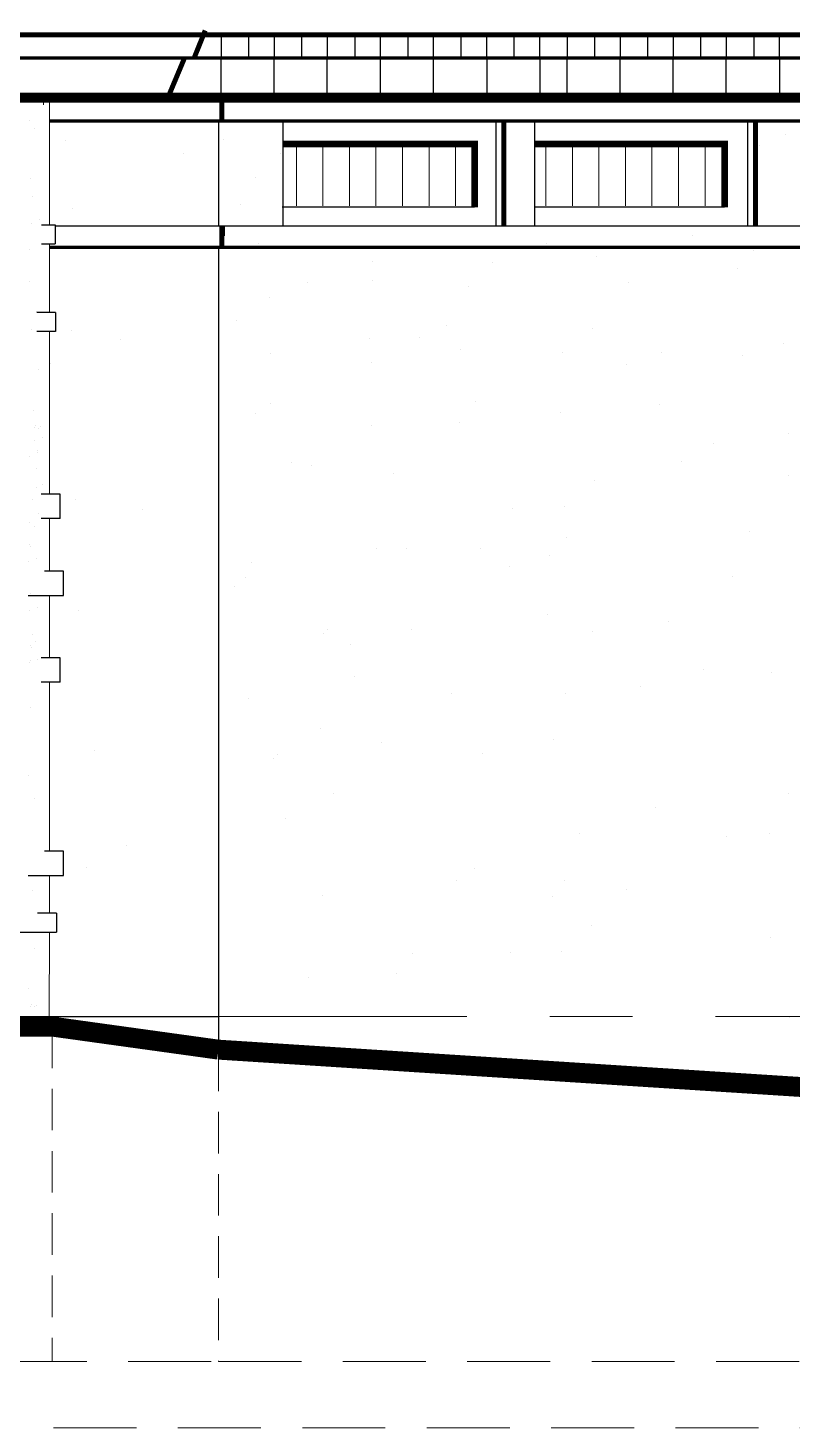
# Model space of a CAD drawing. Header units: inches. Extents: x 279 to 11006, y 233 to 7807.
# Drawn here: x 4076.7 to 4191.9, y 321 to 531.9 of the extents above; entities that cross this region are included whole.
import ezdxf

# ---------------------------------------------------------------- set-up
doc = ezdxf.new("R2010")
doc.units = ezdxf.units.IN
doc.header["$MEASUREMENT"] = 0
doc.linetypes.add('CENTER', pattern=[2, 1.25, -0.25, 0.25, -0.25])
doc.linetypes.add('HIDDEN', pattern=[0.375, 0.25, -0.125])
doc.layers.add('FOUNDATION', color=7, linetype='HIDDEN', lineweight=20)
for name, color, linetype in [('NORTH_ELEVATION', 7, 'Continuous'), ('SOUTH_ELEVATION', 7, 'Continuous'), ('SOUTH_ELEVATION_TEXT', 7, 'Continuous')]:
    doc.layers.add(name, color=color, linetype=linetype)

msp = doc.modelspace()

# ---------------------------------------------------------------- linework, layer by layer
at = {"layer": 'FOUNDATION', "linetype": 'HIDDEN', "ltscale": 25}
for p, q in [((4080.38, 381.43), (4080.38, 330.96)), ((4105.47, 377.96), (4105.47, 330.96))]:
    msp.add_line(p, q, dxfattribs=at)
at = {"layer": 'NORTH_ELEVATION', "color": 93, "linetype": 'Continuous', "lineweight": -3, "ltscale": 0.5}
for p, q in [((4105.84, 530.87), (4105.84, 527.37)), ((4105.84, 530.87), (4105.84, 530.06)), ((4109.99, 530.87), (4109.99, 527.37)), ((4113.84, 530.87), (4113.84, 527.37)), ((4113.84, 530.87), (4113.84, 530.06)), ((4117.99, 530.87), (4117.99, 527.37)), ((4117.99, 530.87), (4117.99, 530.06)), ((4121.84, 530.87), (4121.84, 527.37)), ((4121.84, 530.87), (4121.84, 530.06)), ((4125.99, 530.87), (4125.99, 527.37)), ((4125.99, 530.87), (4125.99, 530.06)), ((4129.84, 530.87), (4129.84, 527.37)), ((4129.84, 530.87), (4129.84, 530.06)), ((4133.99, 530.87), (4133.99, 527.37)), ((4133.99, 530.87), (4133.99, 530.06)), ((4137.84, 530.87), (4137.84, 527.37)), ((4137.84, 530.87), (4137.84, 530.06)), ((4141.99, 530.87), (4141.99, 527.37)), ((4141.99, 530.87), (4141.99, 530.06)), ((4145.84, 530.87), (4145.84, 527.37)), ((4145.84, 530.87), (4145.84, 530.06)), ((4149.99, 530.87), (4149.99, 529.88)), ((4149.99, 530.87), (4149.99, 527.37)), ((4153.84, 530.87), (4153.84, 529.88)), ((4153.84, 530.87), (4153.84, 527.37)), ((4157.99, 530.87), (4157.99, 530.06)), ((4157.99, 530.87), (4157.99, 527.37)), ((4162.13, 530.87), (4162.13, 530.06)), ((4162.13, 530.87), (4162.13, 527.37)), ((4165.99, 530.87), (4165.99, 530.06)), ((4165.99, 530.87), (4165.99, 527.37)), ((4170.13, 530.87), (4170.13, 530.06)), ((4170.13, 530.87), (4170.13, 527.37)), ((4173.99, 530.87), (4173.99, 530.06)), ((4173.99, 530.87), (4173.99, 527.37)), ((4178.13, 530.87), (4178.13, 530.06)), ((4178.13, 530.87), (4178.13, 527.37)), ((4181.99, 530.87), (4181.99, 530.06)), ((4181.99, 530.87), (4181.99, 527.37)), ((4186.13, 530.87), (4186.13, 530.06)), ((4186.13, 530.87), (4186.13, 527.37)), ((4189.99, 530.87), (4189.99, 530.06)), ((4189.99, 530.87), (4189.99, 527.37))]:
    msp.add_line(p, q, dxfattribs=at)
at = {"layer": 'NORTH_ELEVATION', "color": 49, "linetype": 'Continuous', "ltscale": 0.5}
for p, q in [((4105.81, 527.37), (4105.81, 521.37)), ((4113.81, 527.37), (4113.81, 521.37)), ((4121.81, 527.37), (4121.81, 521.37)), ((4129.81, 527.37), (4129.81, 521.37)), ((4137.81, 527.37), (4137.81, 521.37)), ((4145.89, 527.37), (4145.89, 521.37)), ((4153.89, 527.37), (4153.89, 521.37)), ((4157.95, 527.37), (4157.95, 524.06)), ((4157.95, 527.37), (4157.95, 521.37)), ((4165.95, 527.37), (4165.95, 524.06)), ((4165.95, 527.37), (4165.95, 521.37)), ((4173.95, 527.37), (4173.95, 524.06)), ((4173.95, 527.37), (4173.95, 521.37)), ((4181.95, 527.37), (4181.95, 524.06)), ((4181.95, 527.37), (4181.95, 521.37)), ((4190.04, 527.37), (4190.04, 524.06)), ((4190.04, 527.37), (4190.04, 521.37)), ((4247.16, 517.87, 0.33), (4157.94, 517.87, 0.33)), ((4144.06, 504.87), (4115.06, 504.87)), ((4181.74, 504.87), (4153.11, 504.87))]:
    msp.add_line(p, q, dxfattribs=at)
at = {"layer": 'NORTH_ELEVATION', "color": 7, "linetype": 'Continuous', "lineweight": 20, "ltscale": 0.5}
msp.add_line((4079.1, 521.37, 0.29), (4079.09, 520.33, 0.29), dxfattribs=at)
at = {"layer": 'NORTH_ELEVATION', "color": 27, "linetype": 'Continuous', "lineweight": 20, "ltscale": 0.5}
for p, q in [((4076.91, 517.97), (4076.91, 517.97)), ((4077.78, 516.71), (4077.78, 516.71)), ((4077.19, 509.23), (4077.19, 509.23)), ((4077.49, 506.49), (4077.49, 506.49)), ((4078.42, 502.96), (4078.42, 502.96)), ((4076.92, 498.53), (4076.92, 498.53)), ((4076.95, 493.62), (4076.95, 493.62)), ((4078.06, 489.15), (4078.06, 489.15)), ((4077.21, 486.52), (4077.21, 486.52)), ((4078.34, 480.48), (4078.34, 480.48)), ((4077.53, 474.32), (4077.53, 474.32)), ((4077.75, 471.67), (4077.75, 471.67)), ((4078.3, 471.61), (4078.3, 471.61)), ((4078.63, 471.81), (4078.63, 471.81)), ((4078.87, 470.16), (4078.87, 470.16)), ((4077, 467.25), (4077, 467.25)), ((4078.19, 468.17), (4078.19, 468.17)), ((4078.02, 462.73), (4078.02, 462.73)), ((4078.91, 463.14), (4078.91, 463.14)), ((4077.4, 460.82), (4077.4, 460.82)), ((4083.84, 460.81), (4083.84, 460.81)), ((4078.37, 458.7), (4078.37, 458.7)), ((4076.93, 457.44), (4076.93, 457.44)), ((4077.7, 456.71), (4077.7, 456.71)), ((4076.99, 454.05), (4076.99, 454.05)), ((4077.97, 451.93), (4077.97, 451.93)), ((4077.14, 446.7), (4077.14, 446.7)), ((4078.12, 444.58), (4078.12, 444.58)), ((4084.37, 444.19, 0.96), (4084.37, 444.19, 0.96)), ((4077.14, 438.85), (4077.14, 438.85)), ((4077.47, 440.47), (4077.47, 440.47)), ((4077.86, 439.41), (4077.86, 439.41)), ((4078.12, 436.73), (4078.12, 436.73)), ((4077.09, 436.57), (4077.09, 436.57)), ((4077.14, 429.5), (4077.14, 429.5)), ((4076.85, 419.28), (4076.85, 419.28)), ((4077.78, 415.75), (4077.78, 415.75)), ((4077.42, 401.94), (4077.42, 401.94)), ((4077.7, 393.27), (4077.7, 393.27)), ((4076.89, 387.11), (4076.89, 387.11)), ((4077.11, 384.46), (4077.11, 384.46)), ((4077.66, 384.4), (4077.66, 384.4)), ((4077.99, 384.6), (4077.99, 384.6))]:
    msp.add_line(p, q, dxfattribs=at)
at = {"layer": 'NORTH_ELEVATION', "color": 47, "linetype": 'Continuous', "ltscale": 0.5}
for p, q in [((4147.32, 502.09), (4147.32, 517.87)), ((4185.24, 502.09), (4185.24, 517.87)), ((4153.11, 514.39, 42.21), (4181.74, 514.39, 43.09)), ((4153.11, 514.39, -2.86), (4181.66, 514.39, -1.98)), ((4181.74, 504.87), (4181.74, 514.39))]:
    msp.add_line(p, q, dxfattribs=at)
at = {"layer": 'NORTH_ELEVATION', "color": 37, "linetype": 'Continuous', "lineweight": 20, "ltscale": 0.5}
for p, q in [((4100.22, 512.99), (4100.22, 512.99)), ((4114.74, 512.95), (4114.74, 512.95)), ((4108.75, 505.25), (4108.75, 505.25)), ((4176.86, 500.67), (4176.86, 500.67)), ((4146.75, 496.54), (4146.75, 496.54)), ((4183.71, 495.62, 0.96), (4183.71, 495.62, 0.96)), ((4108.13, 487.88), (4108.13, 487.88)), ((4090.75, 484.98), (4090.75, 484.98)), ((4141.95, 483.43), (4141.95, 483.43)), ((4111.08, 473.82), (4111.08, 473.82)), ((4128.59, 472.03), (4128.59, 472.03)), ((4180.05, 469.33), (4180.05, 469.33)), ((4119.52, 465.95), (4119.52, 465.95)), ((4131.83, 464.82), (4131.83, 464.82)), ((4094.07, 459.4), (4094.07, 459.4)), ((4129.28, 453.52), (4129.28, 453.52)), ((4133.73, 453.47), (4133.73, 453.47)), ((4145.02, 453.39), (4145.02, 453.39)), ((4121.88, 441.23), (4121.88, 441.23)), ((4134.54, 441.19), (4134.54, 441.19)), ((4161.87, 440.99), (4161.87, 440.99)), ((4125.36, 439.01), (4125.36, 439.01)), ((4188.86, 434.76), (4188.86, 434.76)), ((4169.03, 432.63), (4169.03, 432.63)), ((4140.62, 431.62), (4140.62, 431.62)), ((4157.82, 431.58), (4157.82, 431.58)), ((4120.91, 426.34), (4120.91, 426.34)), ((4086.84, 422.96), (4086.84, 422.96)), ((4145.29, 422.53), (4145.29, 422.53)), ((4113.72, 421.83), (4113.72, 421.83)), ((4191.45, 416.52), (4191.45, 416.52)), ((4171.36, 414.44), (4171.36, 414.44)), ((4159.84, 410.51), (4159.84, 410.51)), ((4182.03, 410.02), (4182.03, 410.02)), ((4188.57, 410.6), (4188.57, 410.6)), ((4091.56, 408.76), (4091.56, 408.76)), ((4085.54, 405.36, 0.96), (4085.54, 405.36, 0.96)), ((4141.29, 403.51), (4141.29, 403.51)), ((4157.63, 403.37), (4157.63, 403.37)), ((4121.19, 401.18), (4121.19, 401.18)), ((4155.79, 401.09), (4155.79, 401.09)), ((4167, 402.14), (4167, 402.14)), ((4188.72, 394.86), (4188.72, 394.86)), ((4119.07, 388.89), (4119.07, 388.89)), ((4191.51, 382.77), (4191.51, 382.77))]:
    msp.add_line(p, q, dxfattribs=at)
at = {"layer": 'NORTH_ELEVATION', "color": 4, "linetype": 'Continuous', "lineweight": 20, "ltscale": 0.5}
for p, q in [((4117.2, 505.09), (4117.2, 514.6)), ((4121.2, 505.09), (4121.2, 514.6)), ((4125.2, 505.09), (4125.2, 514.6)), ((4129.2, 505.09), (4129.2, 514.6)), ((4133.2, 505.09), (4133.2, 514.6)), ((4137.2, 505.09), (4137.2, 514.6)), ((4141.2, 505.09), (4141.2, 514.6)), ((4154.8, 505.09, 0.02), (4154.8, 514.6, 0.02)), ((4158.8, 505.09, 0.02), (4158.8, 514.6, 0.02)), ((4162.8, 505.09, 0.02), (4162.8, 514.6, 0.02)), ((4166.8, 505.09, 0.02), (4166.8, 514.6, 0.02)), ((4170.8, 505.09, 0.02), (4170.8, 514.6, 0.02)), ((4174.8, 505.09, 0.02), (4174.8, 514.6, 0.02)), ((4178.8, 505.09, 0.02), (4178.8, 514.6, 0.02))]:
    msp.add_line(p, q, dxfattribs=at)
at = {"layer": 'NORTH_ELEVATION', "color": 7, "linetype": 'Continuous', "ltscale": 0.5}
for p, q in [((4080.82, 502.08), (4258.92, 502.08, 0.71)), ((4106.3, 502.09, 1), (4106.3, 500.59, 1))]:
    msp.add_line(p, q, dxfattribs=at)
at = {"layer": 'NORTH_ELEVATION', "color": 27, "linetype": 'Continuous', "ltscale": 0.5}
msp.add_line((4080.18, 481.38), (4080.18, 481.38), dxfattribs=at)
at = {"layer": 'NORTH_ELEVATION', "color": 7, "linetype": 'Continuous', "lineweight": 30, "ltscale": 50}
msp.add_line((3903.26, 382.96, 5.18), (4105.48, 382.96, 2.87), dxfattribs=at)
at = {"layer": 'NORTH_ELEVATION', "linetype": 'HIDDEN', "lineweight": 5, "ltscale": 50}
for p, q in [((4073.12, 330.96), (4105.46, 330.96)), ((4105.46, 330.96), (4196.45, 330.96)), ((4024.35, 320.96), (4261.65, 320.96))]:
    msp.add_line(p, q, dxfattribs=at)
at = {"layer": 'NORTH_ELEVATION', "color": 93, "linetype": 'Continuous', "ltscale": 0.5}
for points, const_width in [([(4323.22, 530.87), (2374, 530.87)], 0.75), ([(4322.15, 527.37), (3324.42, 527.37)], 0.5)]:
    msp.add_lwpolyline(points, dxfattribs=dict(at, const_width=const_width))
at = {"layer": 'NORTH_ELEVATION', "color": 7, "linetype": 'Continuous', "ltscale": 0.5, "const_width": 0.5}
msp.add_lwpolyline([(4080.01, 517.87), (4259.03, 517.87)], dxfattribs=at)
at = {"layer": 'NORTH_ELEVATION', "color": 49, "linetype": 'Continuous', "ltscale": 0.5, "const_width": 1, "elevation": 45}
for points in [[(4115.18, 514.39), (4144.06, 514.39), (4144.06, 504.87)], [(4153.11, 514.39), (4181.74, 514.39), (4181.74, 504.87)]]:
    msp.add_lwpolyline(points, dxfattribs=at)
at = {"layer": 'NORTH_ELEVATION', "color": 49, "linetype": 'Continuous', "ltscale": 0.5, "const_width": 0.5}
msp.add_lwpolyline([(4259.29, 498.84), (4080, 498.84)], dxfattribs=at)
at = {"layer": 'SOUTH_ELEVATION', "color": 27, "linetype": 'Continuous', "lineweight": 20, "ltscale": 50}
for p, q in [((4080.01, 521.37), (4080, 502.21)), ((4080, 499.37), (4080, 489.03)), ((4080, 486.18), (4079.99, 461.66)), ((4079.99, 458), (4079.98, 450.03)), ((4079.98, 446.37), (4079.98, 437.01)), ((4079.98, 433.35), (4079.97, 407.86)), ((4079.97, 404.21), (4079.97, 398.51)), ((4079.97, 395.66), (4079.96, 382.96))]:
    msp.add_line(p, q, dxfattribs=at)
at = {"layer": 'SOUTH_ELEVATION', "color": 37, "linetype": 'Continuous', "lineweight": 20, "ltscale": 0.5}
msp.add_line((4085.05, 517.73, 0.96), (4085.05, 517.73, 0.96), dxfattribs=at)
at = {"layer": 'SOUTH_ELEVATION', "color": 7, "linetype": 'Continuous', "lineweight": 30, "ltscale": 50}
for p, q in [((4105.48, 517.87), (4105.48, 502.09)), ((4115.18, 517.87), (4115.18, 502.09)), ((4153.11, 517.85), (4153.11, 502.07)), ((4105.48, 498.84), (4105.48, 377.46))]:
    msp.add_line(p, q, dxfattribs=at)
at = {"layer": 'SOUTH_ELEVATION', "color": 7, "linetype": 'Continuous', "lineweight": 30, "ltscale": 0.5}
for p, q in [((4148.45, 502.09), (4148.45, 517.87)), ((4186.38, 502.09), (4186.38, 517.87))]:
    msp.add_line(p, q, dxfattribs=at)
at = {"layer": 'SOUTH_ELEVATION', "color": 37, "linetype": 'Continuous', "lineweight": 20, "ltscale": 0.75}
for p, q in [((4082.34, 515), (4082.34, 515)), ((4106.14, 515.06), (4106.14, 515.06)), ((4111.06, 509.39), (4111.06, 509.39)), ((4111.48, 499.39), (4111.48, 499.39)), ((4138.15, 498.66), (4138.15, 498.66)), ((4154.85, 499.47), (4154.85, 499.47)), ((4128.64, 496.77), (4128.64, 496.77)), ((4162.45, 497.5), (4162.45, 497.5)), ((4128.7, 493.88), (4128.7, 493.88)), ((4118.94, 493.56), (4118.94, 493.56)), ((4143.07, 492.98), (4143.07, 492.98)), ((4113.18, 491.31), (4113.18, 491.31)), ((4135.77, 485.27), (4135.77, 485.27)), ((4139.76, 486.99), (4139.76, 486.99)), ((4161.82, 486.6), (4161.82, 486.6)), ((4128.16, 485.11), (4128.16, 485.11)), ((4113.34, 482.78), (4113.34, 482.78)), ((4128.55, 481.53), (4128.55, 481.53)), ((4166.91, 481.21), (4166.91, 481.21)), ((4172.23, 482.99), (4172.23, 482.99)), ((4113.27, 475.24), (4113.27, 475.24)), ((4144.2, 475.61), (4144.2, 475.61)), ((4171.94, 475.12), (4171.94, 475.12)), ((4141.74, 472.51), (4141.74, 472.51)), ((4116.48, 466.4), (4116.48, 466.4)), ((4162.14, 463.68), (4162.14, 463.68)), ((4149.81, 459.55), (4149.81, 459.55)), ((4110.45, 451.33), (4110.45, 451.33)), ((4149.27, 450.78), (4149.27, 450.78)), ((4107.89, 447.73), (4107.89, 447.73)), ((4109.55, 449.15), (4109.55, 449.15)), ((4121.27, 440.66), (4121.27, 440.66)), ((4109.91, 430.88), (4109.91, 430.88)), ((4130.09, 424.25), (4130.09, 424.25)), ((4114.4, 422.49), (4114.4, 422.49)), ((4122.8, 416.55), (4122.8, 416.55)), ((4115.58, 412.81), (4115.58, 412.81)), ((4161.73, 396.67), (4161.73, 396.67)), ((4134.68, 392.47), (4134.68, 392.47)), ((4149.4, 392.53), (4149.4, 392.53)), ((4132.22, 389.36), (4132.22, 389.36))]:
    msp.add_line(p, q, dxfattribs=at)
at = {"layer": 'SOUTH_ELEVATION', "color": 37, "linetype": 'Continuous', "ltscale": 0.75}
for p, q in [((4190.95, 515.89), (4190.95, 515.89)), ((4186.96, 514.17), (4186.96, 514.17))]:
    msp.add_line(p, q, dxfattribs=at)
at = {"layer": 'SOUTH_ELEVATION', "color": 49, "linetype": 'Continuous', "ltscale": 0.75}
msp.add_line((4083.51, 504.66, 1.96), (4083.51, 504.66, 1.96), dxfattribs=at)
at = {"layer": 'SOUTH_ELEVATION', "color": 27, "linetype": 'Continuous', "lineweight": 20, "ltscale": 0.75}
for p, q in [((4077.25, 502.5, 1), (4077.25, 502.5, 1)), ((4077.95, 472.01, 1), (4077.95, 472.01, 1)), ((4077.7, 469.7, 1), (4077.7, 469.7, 1)), ((4078.25, 467.91, 1), (4078.25, 467.91, 1)), ((4078, 465.59, 1), (4078, 465.59, 1)), ((4077.05, 453.79, 1), (4077.05, 453.79, 1)), ((4076.8, 451.47, 1), (4076.8, 451.47, 1)), ((4077.2, 446.43, 1), (4077.2, 446.43, 1)), ((4076.95, 444.12, 1), (4076.95, 444.12, 1)), ((4077.2, 438.59, 1), (4077.2, 438.59, 1)), ((4076.95, 436.27, 1), (4076.95, 436.27, 1)), ((4077.31, 384.8, 1), (4077.31, 384.8, 1))]:
    msp.add_line(p, q, dxfattribs=at)
at = {"layer": 'SOUTH_ELEVATION', "color": 27, "linetype": 'Continuous', "ltscale": 0.5}
for p, q in [((4078.78, 502.21), (4080.82, 502.21)), ((4080.82, 502.21), (4080.82, 499.37)), ((4078.78, 499.37), (4080.82, 499.37)), ((4080.91, 489.03), (4078.06, 489.03)), ((4080.91, 489.03), (4080.91, 486.18)), ((4080.91, 486.18), (4078.06, 486.18)), ((4081.58, 461.66), (4078.73, 461.66)), ((4081.58, 458), (4081.58, 461.66)), ((4081.58, 458), (4078.73, 458)), ((4082.08, 450.03, 0.07), (4079.24, 450.03, 0.07)), ((4082.08, 446.37, 0.07), (4082.08, 450.03, 0.07)), ((4076.79, 446.37, 0.07), (4082.08, 446.37, 0.07)), ((4081.58, 437.01), (4078.73, 437.01)), ((4081.58, 433.35), (4081.58, 437.01)), ((4081.58, 433.35), (4078.73, 433.35)), ((4082.08, 407.87, 0.07), (4079.24, 407.87, 0.07)), ((4082.08, 404.21, 0.07), (4082.08, 407.87, 0.07)), ((4076.79, 404.21, 0.07), (4082.08, 404.21, 0.07)), ((4081.02, 398.51), (4078.17, 398.51)), ((4081.02, 398.51), (4081.02, 395.66)), ((4074.1, 395.66), (4081.02, 395.66))]:
    msp.add_line(p, q, dxfattribs=at)
at = {"layer": 'SOUTH_ELEVATION', "color": 49, "linetype": 'Continuous', "lineweight": 20, "ltscale": 0.75}
for p, q in [((4186.12, 498.32, 1), (4186.12, 498.32, 1)), ((4167.27, 493.57, 1), (4167.27, 493.57, 1)), ((4190.57, 484.28, 1), (4190.57, 484.28, 1)), ((4157.31, 482.95, 1), (4157.31, 482.95, 1)), ((4184.41, 482.52, 1), (4184.41, 482.52, 1)), ((4157.02, 474.01, 1), (4157.02, 474.01, 1)), ((4191.41, 470.82, 1), (4191.41, 470.82, 1)), ((4175.29, 466.64, 1), (4175.29, 466.64, 1)), ((4191.43, 464.49, 1), (4191.43, 464.49, 1)), ((4157.54, 459.82, 1), (4157.54, 459.82, 1)), ((4185.5, 456.04, 1), (4185.5, 456.04, 1)), ((4157.96, 455.19, 1), (4157.96, 455.19, 1)), ((4155.28, 452.46, 1), (4155.28, 452.46, 1)), ((4182.95, 449.3, 1), (4182.95, 449.3, 1)), ((4154.99, 443.53, 1), (4154.99, 443.53, 1)), ((4173.23, 442.48, 1), (4173.23, 442.48, 1)), ((4178.59, 435.23, 1), (4178.59, 435.23, 1)), ((4125.98, 434.25), (4125.98, 434.25)), ((4155.93, 424.7, 1), (4155.93, 424.7, 1)), ((4144.04, 405.29, 1), (4144.04, 405.29, 1)), ((4157.12, 392.81, 1), (4157.12, 392.81, 1))]:
    msp.add_line(p, q, dxfattribs=at)
at = {"layer": 'SOUTH_ELEVATION', "color": 37, "linetype": 'Continuous', "ltscale": 0.5}
msp.add_line((4083.36, 486.38, 0.96), (4083.36, 486.38, 0.96), dxfattribs=at)
at = {"layer": 'SOUTH_ELEVATION', "color": 93, "linetype": 'Continuous', "ltscale": 0.5, "const_width": 0.75}
msp.add_lwpolyline([(4103.46, 531.51), (4101.79, 527.37)], dxfattribs=at)
at = {"layer": 'SOUTH_ELEVATION', "color": 49, "linetype": 'Continuous', "ltscale": 0.5, "const_width": 0.75}
msp.add_lwpolyline([(4100.37, 527.44), (4097.86, 521.45)], dxfattribs=at)
at = {"layer": 'SOUTH_ELEVATION', "color": 7, "linetype": 'Continuous', "ltscale": 0.5, "const_width": 1.5}
msp.add_lwpolyline([(2916.74, 521.37), (4317.85, 521.37)], dxfattribs=at)
at = {"layer": 'SOUTH_ELEVATION', "color": 7, "linetype": 'Continuous', "ltscale": 0.5, "const_width": 0.75, "elevation": 1}
for points in [[(4105.96, 521.37), (4105.96, 517.87)], [(4105.96, 502.09), (4105.96, 498.84)]]:
    msp.add_lwpolyline(points, dxfattribs=at)
at = {"layer": 'SOUTH_ELEVATION', "color": 37, "linetype": 'Continuous', "ltscale": 0.5, "const_width": 0.75, "elevation": -1.71}
for points in [[(4148.45, 517.87), (4148.45, 502.09)], [(4186.38, 517.87), (4186.38, 502.09)]]:
    msp.add_lwpolyline(points, dxfattribs=at)
at = {"layer": 'SOUTH_ELEVATION', "color": 3, "linetype": 'Continuous', "ltscale": 0.5}
for points, const_width in [([(4080.38, 382.19), (3903, 382.19)], 1.5), ([(4080.13, 381.47), (4105.46, 377.96)], 3), ([(4080.38, 380.65), (3903, 380.65)], 1.5), ([(4105.46, 377.96), (4196.45, 372.13)], 3)]:
    msp.add_lwpolyline(points, dxfattribs=dict(at, const_width=const_width))
at = {"layer": 'SOUTH_ELEVATION_TEXT', "color": 1, "linetype": 'CENTER', "lineweight": 9, "ltscale": 50}
msp.add_line((4080.38, 382.96), (4346.95, 382.96), dxfattribs=at)

doc.saveas('drawing.dxf')
